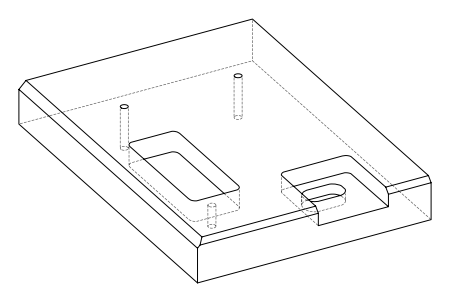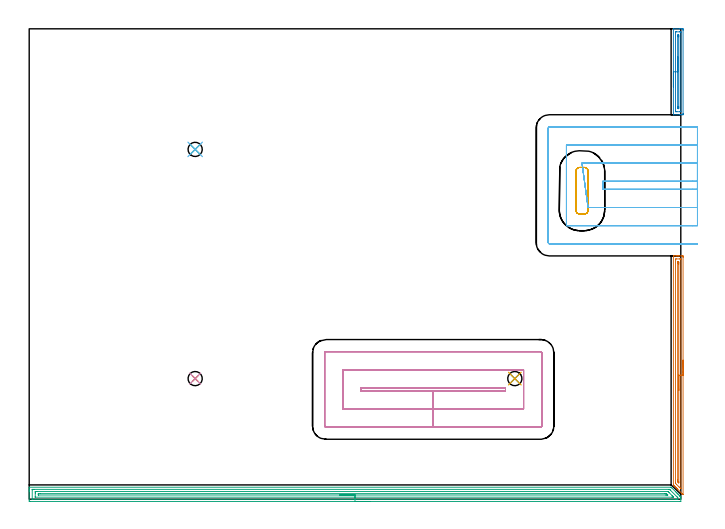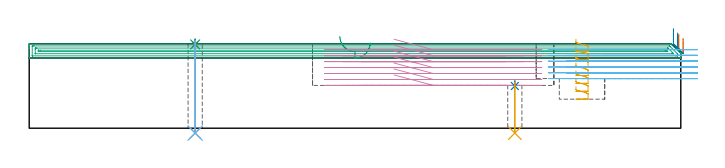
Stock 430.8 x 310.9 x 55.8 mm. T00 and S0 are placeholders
(PLAN: 12 operations, 5 tool changes, 48.4 min)
(1 AREA_MILL | FG_CHAMFER_SURFACE | UGT0205_001 | 3.88 min | 3370 mm3)
(2 AREA_MILL_1 | FG_CHAMFER_SURFACE_1 | UGT0205_001 | 1.53 min | 1244 mm3)
(3 AREA_MILL_2 | FG_CHAMFER_SURFACE_2 | UGT0205_001 | 13.9 min | 18889 mm3)
(4 MILL_RECTANGULAR_POCKET | POCKET_RECTANGULAR_STRAIGHT | UGT0201_008 | Follow Part, ap 4, ae 75% | 13.32 min | 287284 mm3)
(5 MILL_RECTANGULAR_POCKET_1 | POCKET_RECTANGULAR_STRAIGHT_1 | UGT0201_105 | Follow Part, ap 5.5, ae 75% | 1.94 min | 52271 mm3)
(6 MILL_SLOT | SLOT_PARTIAL_RECTANGULAR | UGT0201_008 | Follow Part, ap 4, ae 75% | 13.07 min | 171391 mm3)
(7 SPOT_DRILL | STEP1HOLE | NXT0321_9005460120000 | 0.03 min | 9 mm3)
(8 SPOT_DRILL_1 | STEP1HOLE_1 | NXT0321_9005460120000 | 0.03 min | 5 mm3)
(9 SPOT_DRILL_2 | STEP1HOLE_2 | NXT0321_9005460120000 | 0.03 min | 25 mm3)
(10 DRILL_THROUGH_HOLE_INTO_CENTER | STEP1HOLE | NXT0301_065 | 0.25 min | 3880 mm3)
(11 DRILL_THROUGH_HOLE_INTO_CENTER_1 | STEP1HOLE_1 | NXT0301_065 | 0.14 min | 1932 mm3)
(12 DRILL_THROUGH_HOLE_INTO_CENTER_2 | STEP1HOLE_2 | NXT0301_065 | 0.25 min | 3845 mm3)
(TOOL UGT0205_001 | Chamfer Mill 20 x 3 x 45 deg. | D20 FL50 Z2)
(TOOL UGT0201_008 | End Mill 16 mm | D16 FL32 Z4)
(TOOL UGT0201_105 | End Mill 22 mm | D22 FL25 Z2)
(TOOL NXT0321_9005460120000 | NC Spot Drill, 142deg, 12mm, Carbide, Uncoated | D12 PA142 FL30 Z2)
(TOOL NXT0301_065 | Carbide Drill 9.4mm [860.1-0940-075A1-MM 2214] | D9.4 PA140 FL98 Z2)
(OP 1 AREA_MILL)
G17 G21 G94 G90
T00 M6
G54
G17 G0 G90 X432.2 Y91.9 S1061 M3
G43 Z65.8 H0
Z59.4
G94 G1 Y91.862 Z58.528 F250.
Y91.748 Z57.664
Y91.559 Z56.812
Y91.297 Z55.98
Y90.963 Z55.174
Y90.56 Z54.4
Y90.092 Z53.664
Y89.56 Z52.972
Y88.971 Z52.329
Y88.328 Z51.74
Y87.636 Z51.208
Y86.9 Z50.74
Y86.126 Z50.337
Y85.32 Z50.003
Y84.488 Z49.741
Y83.636 Z49.552
Y82.772 Z49.438
Y81.9 Z49.4
X432.199 Y3.214 Z49.401
X432.192 Y3.019 Z49.405
X432.107 Y3.098 Z49.491
X431.924 Y3.276 Z49.675
X431.33 Y3.869 Z50.269
X428.704 Y6.495 Z52.893
X428.66 Y6.539 Z52.939
X428.453 Y6.747 Z53.146
X428.408 Y6.79 Z53.189
X428.363 Y6.836 Z53.235
X428.158 Y7.042 Z53.441
X428.112 Y7.086 Z53.485
X428.067 Y7.133 Z53.532
X427.863 Y7.337 Z53.736
X427.817 Y7.382 Z53.781
X427.77 Y7.429 Z53.829
X427.568 Y7.632 Z54.031
X427.521 Y7.678 Z54.076
X427.473 Y7.726 Z54.126
X427.273 Y7.927 Z54.326
X427.225 Y7.974 Z54.372
X427.177 Y8.023 Z54.422
X426.978 Y8.222 Z54.621
X426.929 Y8.27 Z54.668
X426.88 Y8.319 Z54.719
X426.683 Y8.517 Z54.916
X426.633 Y8.565 Z54.964
X426.583 Y8.616 Z55.016
X426.388 Y8.812 Z55.211
X426.337 Y8.861 Z55.26
X426.286 Y8.913 Z55.312
X426.158 Y9.041 Z55.441
X425.9 Y9.3 Z55.698
X425.806 Y9.397 Z55.792
X425.8 Y9.803 Z55.8
Y160.673
X425.803 Y160.791 Z55.788
X425.827 Y160.8 Z55.764
X426.107 Z55.491
X426.845 Z54.754
X427.605 Z53.994
X428.112 Z53.484
X428.366 Z53.231
X428.998 Z52.598
X429.254 Z52.344
X429.888 Z51.707
X431.346 Z50.25
X431.663 Y160.798 Z49.933
X432.191 Y160.792 Z49.405
X432.193 Y160.76 Z49.403
X432.199 Y160.228 Z49.401
X432.2 Y159.689 Z49.4
Y81.9
X430.786 Z50.814
X430.785 Y7.122 Z50.815
X430.775 Y6.887 Z50.825
X430.521 Y7.133 Z51.079
X429.888 Y7.762 Z51.712
X429.627 Y8.023 Z51.973
X427.848 Y9.803 Z53.752
X427.225 Y10.437 Z54.375
X427.215 Y10.693 Z54.385
X427.214 Y10.703 Z54.386
Y158.458
X427.225 Y158.79 Z54.375
X427.763 Y158.798 Z53.837
X429.888 Y158.799 Z51.712
X430.426 Y158.797 Z51.174
X430.775 Y158.79 Z50.825
X430.785 Y158.447 Z50.815
X430.786 Y158.437 Z50.814
Y81.9
X429.372 Z52.228
X429.371 Y11.583 Z52.229
X429.37 Y11.212 Z52.23
X429.366 Y10.838 Z52.234
X429.365 Y10.75 Z52.235
X429.292 Y10.817 Z52.308
X429.162 Y10.941 Z52.438
X429. Y11.102 Z52.6
X428.761 Y11.346 Z52.839
X428.644 Y11.467 Z52.956
X428.635 Y11.583 Z52.965
X428.631 Y11.953 Z52.969
X428.629 Y12.473 Z52.971
Y12.846
Y156.15
X428.631 Y156.667 Z52.969
X428.633 Y156.76 Z52.967
X428.635 Y156.778 Z52.965
X428.649 Y156.79 Z52.951
X428.736 Y156.794 Z52.864
X428.869 Y156.799 Z52.731
X429. Y156.797 Z52.6
X429.132 Y156.793 Z52.468
X429.365 Y156.782 Z52.235
X429.367 Y156.667 Z52.233
X429.37 Y156.296 Z52.23
X429.371 Y155.777 Z52.229
X429.372 Y155.405 Z52.228
Y81.9
Y81.028 Z52.266
Y80.164 Z52.38
Y79.312 Z52.569
Y78.48 Z52.832
Y77.674 Z53.165
Y76.9 Z53.568
Y76.164 Z54.037
Y75.472 Z54.568
Y74.829 Z55.157
Y74.24 Z55.801
Y73.708 Z56.493
Y73.24 Z57.228
Y72.837 Z58.002
Y72.503 Z58.808
Y72.241 Z59.64
Y72.052 Z60.492
Y71.938 Z61.357
Y71.9 Z62.228
G0 Z65.8
M5
M2
(OP 2 AREA_MILL_1)
G17 G21 G94 G90
T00 M6
G54
G17 G0 G90 X425.8 Y272.5 S1061 M3
G43 Z65.8 H0
G94 G1 Y272.538 Z64.928 F250.
Y272.652 Z64.063
Y272.841 Z63.212
Y273.103 Z62.38
Y273.437 Z61.574
Y273.84 Z60.8
Y274.308 Z60.064
Y274.84 Z59.372
Y275.429 Z58.729
Y276.072 Z58.139
Y276.764 Z57.608
Y277.5 Z57.14
Y278.274 Z56.737
Y279.08 Z56.403
Y279.912 Z56.141
Y280.763 Z55.952
Y281.628 Z55.838
Y282.5 Z55.8
Y310.835
X425.804 Y310.891 Z55.79
X425.812 Y310.894 Z55.782
X425.957 Y310.9 Z55.641
X430.018 Z51.581
X430.775 Z50.818
X432.169 Y310.898 Z49.426
X432.191 Y310.893 Z49.405
X432.197 Y310.392 Z49.403
X432.2 Y309.856 Z49.4
Y254.957
X432.198 Y254.608 Z49.402
X432.191 Y254.107 Z49.405
X432.169 Y254.103 Z49.426
X431.663 Y254.1 Z49.932
X431.284 Z50.31
X430.775 Z50.818
X430.018 Z51.581
X429.888 Z51.711
X425.957 Z55.641
X425.814 Z55.78
X425.804 Y254.108 Z55.79
X425.8 Y254.165 Z55.8
Y282.5
X427.214 Z54.386
X427.215 Y308.632 Z54.385
X427.225 Y308.89 Z54.375
X427.835 Y308.899 Z53.765
X429.888 Y308.9 Z51.712
X430.499 Y308.897 Z51.101
X430.775 Y308.89 Z50.825
X430.785 Y308.621 Z50.815
X430.786 Y308.611 Z50.814
X430.785 Y256.368 Z50.815
X430.775 Y256.11 Z50.825
X430.165 Y256.101 Z51.435
X428.112 Z53.488
X427.501 Y256.103 Z54.099
X427.225 Y256.11 Z54.375
X427.215 Y256.379 Z54.385
X427.214 Y256.389 Z54.386
Y282.5
X428.628 Z52.972
X428.629 Y305.965 Z52.971
X428.631 Y306.333 Z52.969
X428.635 Y306.85 Z52.965
X428.957 Y306.894 Z52.643
X429. Y306.891 Z52.6
X429.365 Y306.85 Z52.235
X429.368 Y306.483 Z52.232
X429.371 Y305.965 Z52.229
Y305.594
X429.372 Y259.55 Z52.228
X429.371 Y259.035 Z52.229
X429.369 Y258.667 Z52.231
X429.365 Y258.15 Z52.235
X429.043 Y258.106 Z52.557
X429. Y258.109 Z52.6
X428.636 Y258.15 Z52.964
X428.632 Y258.517 Z52.968
X428.629 Y259.035 Z52.971
Y259.406
X428.628 Y282.5 Z52.972
Y283.372 Z53.01
Y284.236 Z53.123
Y285.088 Z53.312
Y285.92 Z53.575
Y286.726 Z53.908
Y287.5 Z54.311
Y288.236 Z54.78
Y288.928 Z55.311
Y289.571 Z55.901
Y290.16 Z56.544
Y290.691 Z57.236
Y291.16 Z57.972
Y291.563 Z58.745
Y291.897 Z59.551
Y292.159 Z60.383
Y292.348 Z61.235
Y292.462 Z62.1
Y292.5 Z62.972
G0 Z65.8
M5
M2
(OP 3 AREA_MILL_2)
G17 G21 G94 G90
T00 M6
G54
G17 G0 G90 X225.35 Y-1.5 S1061 M3
G43 Z65.8 H0
Z56.4
G94 G1 X225.312 Z55.528 F250.
X225.198 Z54.664
X225.009 Z53.812
X224.747 Z52.98
X224.413 Z52.174
X224.01 Z51.4
X223.541 Z50.664
X223.01 Z49.972
X222.421 Z49.329
X221.778 Z48.74
X221.086 Z48.209
X220.35 Z47.74
X219.576 Z47.337
X218.77 Z47.003
X217.938 Z46.741
X217.086 Z46.552
X216.222 Z46.438
X215.35 Z46.4
X0.611
X0.273 Y-1.497 Z46.402
X0.01 Y-1.493 Z46.404
X0. Y-1.165 Z46.732
Y4.946 Z52.84
Y5.497 Z53.393
Y5.819 Z53.715
Y6.37 Z54.266
Y6.692 Z54.587
Y7.653 Z55.552
X0.003 Y7.779 Z55.671
X0.01 Y7.898 Z55.788
X0.165 Y7.9 Z55.8
X423.838
X424.301 Y7.893 Z55.793
X424.349 Y7.848 Z55.748
X424.636 Y7.565 Z55.463
X424.731 Y7.47 Z55.368
X427.256 Y4.946 Z52.843
X427.644 Y4.556 Z52.456
X427.744 Y4.456 Z52.356
X428.005 Y4.196 Z52.094
X428.129 Y4.073 Z51.969
X428.463 Y3.738 Z51.637
X428.679 Y3.521 Z51.421
X428.898 Y3.303 Z51.201
X429.002 Y3.2 Z51.096
X429.437 Y2.763 Z50.663
X429.875 Y2.327 Z50.223
X429.953 Y2.248 Z50.147
X430.088 Y2.112 Z50.011
X430.166 Y2.036 Z49.932
X430.237 Y1.963 Z49.862
X430.386 Y1.814 Z49.713
X430.457 Y1.745 Z49.641
X430.522 Y1.678 Z49.577
X430.684 Y1.514 Z49.413
X430.697 Y1.493 Z49.391
X430.699 Y1.454 Z49.352
X430.7 Y1.43 Z49.329
Y1.263 Z49.163
Y0.353 Z48.253
Y-0.292 Z47.603
X430.699 Y-1.486 Z46.411
X430.696 Y-1.491 Z46.406
X430.364 Y-1.5 Z46.4
X215.35
Y-0.086 Z47.814
X2.185 Y-0.085 Z47.815
X2.05 Y-0.083 Z47.817
X2.017 Y-0.081 Z47.819
X2.01 Y-0.078 Z47.822
X2.006 Y-0.07 Z47.83
X2.003 Y-0.042 Z47.858
X2. Y0.096 Z47.996
X2.001 Y6.207 Z54.107
X2.005 Y6.337 Z54.237
X2.01 Y6.44 Z54.34
X2.022 Y6.479 Z54.379
X2.057 Y6.48 Z54.38
X2.397 Y6.484 Z54.384
X2.609 Y6.485 Z54.385
X3.29 Y6.486 Z54.386
X422.945 Y6.485 Z54.385
X423.159 Y6.484 Z54.384
X423.241 Y6.481 Z54.381
X423.257 Y6.479 Z54.379
X423.376 Y6.366 Z54.266
X423.53 Y6.217 Z54.117
X423.741 Y6.009 Z53.909
X423.838 Y5.912 Z53.812
X428.297 Y1.454 Z49.354
X428.521 Y1.226 Z49.126
X428.627 Y1.116 Z49.016
X428.677 Y1.061 Z48.961
X428.69 Y0.969 Z48.869
X428.695 Y0.581 Z48.481
X428.699 Y0.194 Z48.094
X428.695 Y0.063 Z47.963
X428.69 Y-0.04 Z47.86
X428.678 Y-0.079 Z47.821
X428.643 Y-0.08 Z47.82
X428.303 Y-0.084 Z47.816
X428.091 Y-0.085 Z47.815
X427.41 Y-0.086 Z47.814
X215.35
Y1.328 Z49.228
X4.183 Y1.329 Z49.229
X4.055 Y1.331 Z49.231
X4.02 Y1.334 Z49.234
X4.01 Y1.337 Z49.237
X4.007 Y1.347 Z49.247
X4.002 Y1.394 Z49.294
X4.001 Y1.454 Z49.354
X4. Y1.633 Z49.533
Y4.073 Z51.973
Y4.252 Z52.152
X4.008 Y4.946 Z52.846
X4.01 Y5.035 Z52.935
X4.02 Y5.065 Z52.965
X4.059 Y5.067 Z52.967
X4.183 Y5.069 Z52.969
X4.948 Y5.071 Z52.971
X5.076 Y5.072 Z52.972
X421.925 Y5.071 Z52.971
X422.053 Y5.07 Z52.97
X422.18 Y5.067 Z52.967
X422.214 Y5.065 Z52.965
X422.236 Y5.053 Z52.953
X422.276 Y5.018 Z52.918
X422.352 Y4.946 Z52.846
X422.945 Y4.356 Z52.256
X424.974 Y2.327 Z50.227
X425.624 Y1.676 Z49.576
X425.842 Y1.454 Z49.354
X425.911 Y1.378 Z49.278
X425.948 Y1.335 Z49.235
X425.88 Y1.333 Z49.233
X425.751 Y1.33 Z49.23
X425.624 Y1.329 Z49.229
X424.859 Y1.328 Z49.228
X215.35
Y2.743 Z50.643
X6.134
X6.089 Y2.744 Z50.644
X6.043 Y2.746 Z50.646
X6.012 Y2.749 Z50.649
X6.01 Y2.788 Z50.688
X6. Y3.169 Z51.069
X6.001 Y3.2 Z51.1
X6.008 Y3.621 Z51.521
X6.009 Y3.643 Z51.543
X6.033 Y3.65 Z51.55
X6.114 Y3.653 Z51.553
X6.238 Y3.656 Z51.556
X7.287 Y3.657 Z51.557
X420.267
X420.693 Y3.656 Z51.556
X421.16 Y3.651 Z51.551
X421.186 Y3.65 Z51.55
X421.216 Y3.625 Z51.525
X421.282 Y3.565 Z51.465
X421.407 Y3.443 Z51.343
X421.65 Y3.2 Z51.1
X422.053 Y2.794 Z50.694
X422.09 Y2.75 Z50.65
X422.053 Y2.749 Z50.649
X421.626 Y2.744 Z50.644
X421.16 Y2.743 Z50.643
X420.734
X215.35
X214.478 Z50.681
X213.613 Z50.795
X212.762 Z50.983
X211.93 Z51.246
X211.124 Z51.58
X210.35 Z51.982
X209.614 Z52.451
X208.922 Z52.982
X208.279 Z53.572
X207.69 Z54.215
X207.158 Z54.907
X206.69 Z55.643
X206.287 Z56.417
X205.953 Z57.223
X205.691 Z58.055
X205.502 Z58.906
X205.388 Z59.771
X205.35 Z60.643
G0 Z65.8
M5
M2
(OP 4 MILL_RECTANGULAR_POCKET)
G17 G21 G94 G90
T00 M6
G54
G17 G0 G90 X241.192 Y71.6 S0 M3
G43 Z65.8 H0
Z58.8
G94 G1 X267.05 Z51.871 F250.
X314.8 F500.
Y73.5
X219.3
Y71.6
X267.05
Y59.6
X326.8
Y85.5
X207.3
Y59.6
X267.05
Y47.6
X338.
G3 X338.8 Y48.4 R0.8
G1 Y96.7
G3 X338. Y97.5 R0.8
G1 X196.1
G3 X195.3 Y96.7 R0.8
G1 Y48.4
G3 X196.1 Y47.6 R0.8
G1 X267.05
X268.05
G0 X241.192 Y71.6 Z54.871
G1 X267.05 Z47.943 F250.
X314.8 F500.
Y73.5
X219.3
Y71.6
X267.05
Y59.6
X326.8
Y85.5
X207.3
Y59.6
X267.05
Y47.6
X338.
G3 X338.8 Y48.4 R0.8
G1 Y96.7
G3 X338. Y97.5 R0.8
G1 X196.1
G3 X195.3 Y96.7 R0.8
G1 Y48.4
G3 X196.1 Y47.6 R0.8
G1 X267.05
X268.05
G0 X241.192 Y71.6 Z50.943
G1 X267.05 Z44.014 F250.
X314.8 F500.
Y73.5
X219.3
Y71.6
X267.05
Y59.6
X326.8
Y85.5
X207.3
Y59.6
X267.05
Y47.6
X338.
G3 X338.8 Y48.4 R0.8
G1 Y96.7
G3 X338. Y97.5 R0.8
G1 X196.1
G3 X195.3 Y96.7 R0.8
G1 Y48.4
G3 X196.1 Y47.6 R0.8
G1 X267.05
X268.05
G0 X241.192 Y71.6 Z47.014
G1 X267.05 Z40.086 F250.
X314.8 F500.
Y73.5
X219.3
Y71.6
X267.05
Y59.6
X326.8
Y85.5
X207.3
Y59.6
X267.05
Y47.6
X338.
G3 X338.8 Y48.4 R0.8
G1 Y96.7
G3 X338. Y97.5 R0.8
G1 X196.1
G3 X195.3 Y96.7 R0.8
G1 Y48.4
G3 X196.1 Y47.6 R0.8
G1 X267.05
X268.05
G0 X241.192 Y71.6 Z43.086
G1 X267.05 Z36.157 F250.
X314.8 F500.
Y73.5
X219.3
Y71.6
X267.05
Y59.6
X326.8
Y85.5
X207.3
Y59.6
X267.05
Y47.6
X338.
G3 X338.8 Y48.4 R0.8
G1 Y96.7
G3 X338. Y97.5 R0.8
G1 X196.1
G3 X195.3 Y96.7 R0.8
G1 Y48.4
G3 X196.1 Y47.6 R0.8
G1 X267.05
X268.05
G0 X241.192 Y71.6 Z39.157
G1 X267.05 Z32.229 F250.
X314.8 F500.
Y73.5
X219.3
Y71.6
X267.05
Y59.6
X326.8
Y85.5
X207.3
Y59.6
X267.05
Y47.6
X338.
G3 X338.8 Y48.4 R0.8
G1 Y96.7
G3 X338. Y97.5 R0.8
G1 X196.1
G3 X195.3 Y96.7 R0.8
G1 Y48.4
G3 X196.1 Y47.6 R0.8
G1 X267.05
X268.05
G0 X241.192 Y71.6 Z35.229
G1 X267.05 Z28.3 F250.
X314.8 F500.
Y73.5
X219.3
Y71.6
X267.05
Y59.6
X326.8
Y85.5
X207.3
Y59.6
X267.05
Y47.6
X338.
G3 X338.8 Y48.4 R0.8
G1 Y96.7
G3 X338. Y97.5 R0.8
G1 X196.1
G3 X195.3 Y96.7 R0.8
G1 Y48.4
G3 X196.1 Y47.6 R0.8
G1 X267.05
X268.05
G0 Z65.8
M5
M2
(OP 5 MILL_RECTANGULAR_POCKET_1)
G17 G21 G94 G90
T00 M6
G54
G17 G0 G90 X361.4 Y197.948 S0 M3
G43 Z65.8 H0
Z58.8
G94 G1 Y191. Z56.938 F250.
Y190.842 Z56.896
X361.457 Y190.444 Z56.788
X361.578 Y190.061 Z56.681
X361.757 Y189.702 Z56.573
X361.992 Y189.376 Z56.465
X362.276 Y189.092 Z56.358
X362.602 Y188.857 Z56.25
X362.961 Y188.678 Z56.143
X363.344 Y188.557 Z56.035
X363.742 Y188.5 Z55.927
X367.058 Z55.039
X367.456 Y188.557 Z54.931
X367.839 Y188.678 Z54.824
X368.198 Y188.857 Z54.716
X368.524 Y189.092 Z54.608
X368.808 Y189.376 Z54.501
X369.043 Y189.702 Z54.393
X369.222 Y190.061 Z54.285
X369.343 Y190.444 Z54.178
X369.4 Y190.842 Z54.07
Y191. Z54.028
Y203.9 Z50.571
Y216.8 F500.
G3 X366.9 Y219.3 R2.5
G1 X363.9
G3 X361.4 Y216.8 R2.5
G1 Y191.
G3 X363.9 Y188.5 R2.5
G1 X366.9
G3 X369.4 Y191. R2.5
G1 Y203.9
Y204.9
G0 X361.4 Y197.948 Z53.571
G1 Y191. Z51.71 F250.
Y190.842 Z51.667
X361.457 Y190.444 Z51.56
X361.578 Y190.061 Z51.452
X361.757 Y189.702 Z51.344
X361.992 Y189.376 Z51.237
X362.276 Y189.092 Z51.129
X362.602 Y188.857 Z51.022
X362.961 Y188.678 Z50.914
X363.344 Y188.557 Z50.806
X363.742 Y188.5 Z50.699
X367.058 Z49.81
X367.456 Y188.557 Z49.703
X367.839 Y188.678 Z49.595
X368.198 Y188.857 Z49.487
X368.524 Y189.092 Z49.38
X368.808 Y189.376 Z49.272
X369.043 Y189.702 Z49.165
X369.222 Y190.061 Z49.057
X369.343 Y190.444 Z48.949
X369.4 Y190.842 Z48.842
Y191. Z48.799
Y203.9 Z45.343
Y216.8 F500.
G3 X366.9 Y219.3 R2.5
G1 X363.9
G3 X361.4 Y216.8 R2.5
G1 Y191.
G3 X363.9 Y188.5 R2.5
G1 X366.9
G3 X369.4 Y191. R2.5
G1 Y203.9
Y204.9
G0 X361.4 Y197.948 Z48.343
G1 Y191. Z46.481 F250.
Y190.842 Z46.439
X361.457 Y190.444 Z46.331
X361.578 Y190.061 Z46.224
X361.757 Y189.702 Z46.116
X361.992 Y189.376 Z46.008
X362.276 Y189.092 Z45.901
X362.602 Y188.857 Z45.793
X362.961 Y188.678 Z45.685
X363.344 Y188.557 Z45.578
X363.742 Y188.5 Z45.47
X367.058 Z44.582
X367.456 Y188.557 Z44.474
X367.839 Y188.678 Z44.366
X368.198 Y188.857 Z44.259
X368.524 Y189.092 Z44.151
X368.808 Y189.376 Z44.044
X369.043 Y189.702 Z43.936
X369.222 Y190.061 Z43.828
X369.343 Y190.444 Z43.721
X369.4 Y190.842 Z43.613
Y191. Z43.571
Y203.9 Z40.114
Y216.8 F500.
G3 X366.9 Y219.3 R2.5
G1 X363.9
G3 X361.4 Y216.8 R2.5
G1 Y191.
G3 X363.9 Y188.5 R2.5
G1 X366.9
G3 X369.4 Y191. R2.5
G1 Y203.9
Y204.9
G0 X361.4 Y197.948 Z43.114
G1 Y191. Z41.253 F250.
Y190.842 Z41.21
X361.457 Y190.444 Z41.103
X361.578 Y190.061 Z40.995
X361.757 Y189.702 Z40.887
X361.992 Y189.376 Z40.78
X362.276 Y189.092 Z40.672
X362.602 Y188.857 Z40.565
X362.961 Y188.678 Z40.457
X363.344 Y188.557 Z40.349
X363.742 Y188.5 Z40.242
X367.058 Z39.353
X367.456 Y188.557 Z39.245
X367.839 Y188.678 Z39.138
X368.198 Y188.857 Z39.03
X368.524 Y189.092 Z38.923
X368.808 Y189.376 Z38.815
X369.043 Y189.702 Z38.707
X369.222 Y190.061 Z38.6
X369.343 Y190.444 Z38.492
X369.4 Y190.842 Z38.385
Y191. Z38.342
Y203.9 Z34.886
Y216.8 F500.
G3 X366.9 Y219.3 R2.5
G1 X363.9
G3 X361.4 Y216.8 R2.5
G1 Y191.
G3 X363.9 Y188.5 R2.5
G1 X366.9
G3 X369.4 Y191. R2.5
G1 Y203.9
Y204.9
G0 X361.4 Y197.948 Z37.886
G1 Y191. Z36.024 F250.
Y190.842 Z35.982
X361.457 Y190.444 Z35.874
X361.578 Y190.061 Z35.766
X361.757 Y189.702 Z35.659
X361.992 Y189.376 Z35.551
X362.276 Y189.092 Z35.444
X362.602 Y188.857 Z35.336
X362.961 Y188.678 Z35.228
X363.344 Y188.557 Z35.121
X363.742 Y188.5 Z35.013
X367.058 Z34.125
X367.456 Y188.557 Z34.017
X367.839 Y188.678 Z33.909
X368.198 Y188.857 Z33.802
X368.524 Y189.092 Z33.694
X368.808 Y189.376 Z33.586
X369.043 Y189.702 Z33.479
X369.222 Y190.061 Z33.371
X369.343 Y190.444 Z33.264
X369.4 Y190.842 Z33.156
Y191. Z33.114
Y203.9 Z29.657
Y216.8 F500.
G3 X366.9 Y219.3 R2.5
G1 X363.9
G3 X361.4 Y216.8 R2.5
G1 Y191.
G3 X363.9 Y188.5 R2.5
G1 X366.9
G3 X369.4 Y191. R2.5
G1 Y203.9
Y204.9
G0 X361.4 Y197.948 Z32.657
G1 Y191. Z30.795 F250.
Y190.842 Z30.753
X361.457 Y190.444 Z30.645
X361.578 Y190.061 Z30.538
X361.757 Y189.702 Z30.43
X361.992 Y189.376 Z30.323
X362.276 Y189.092 Z30.215
X362.602 Y188.857 Z30.107
X362.961 Y188.678 Z30.
X363.344 Y188.557 Z29.892
X363.742 Y188.5 Z29.785
X367.058 Z28.896
X367.456 Y188.557 Z28.788
X367.839 Y188.678 Z28.681
X368.198 Y188.857 Z28.573
X368.524 Y189.092 Z28.466
X368.808 Y189.376 Z28.358
X369.043 Y189.702 Z28.25
X369.222 Y190.061 Z28.143
X369.343 Y190.444 Z28.035
X369.4 Y190.842 Z27.927
Y191. Z27.885
Y203.9 Z24.429
Y216.8 F500.
G3 X366.9 Y219.3 R2.5
G1 X363.9
G3 X361.4 Y216.8 R2.5
G1 Y191.
G3 X363.9 Y188.5 R2.5
G1 X366.9
G3 X369.4 Y191. R2.5
G1 Y203.9
Y204.9
G0 X361.4 Y197.948 Z27.429
G1 Y191. Z25.567 F250.
Y190.842 Z25.524
X361.457 Y190.444 Z25.417
X361.578 Y190.061 Z25.309
X361.757 Y189.702 Z25.202
X361.992 Y189.376 Z25.094
X362.276 Y189.092 Z24.986
X362.602 Y188.857 Z24.879
X362.961 Y188.678 Z24.771
X363.344 Y188.557 Z24.664
X363.742 Y188.5 Z24.556
X367.058 Z23.667
X367.456 Y188.557 Z23.56
X367.839 Y188.678 Z23.452
X368.198 Y188.857 Z23.345
X368.524 Y189.092 Z23.237
X368.808 Y189.376 Z23.129
X369.043 Y189.702 Z23.022
X369.222 Y190.061 Z22.914
X369.343 Y190.444 Z22.807
X369.4 Y190.842 Z22.699
Y191. Z22.657
Y203.9 Z19.2
Y216.8 F500.
G3 X366.9 Y219.3 R2.5
G1 X363.9
G3 X361.4 Y216.8 R2.5
G1 Y191.
G3 X363.9 Y188.5 R2.5
G1 X366.9
G3 X369.4 Y191. R2.5
G1 Y203.9
Y204.9
G0 Z65.8
M5
M2
(OP 6 MILL_SLOT)
G17 G21 G94 G90
T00 M6
G54
G17 G0 G90 X441.7 Y210.1 S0 M3
G43 Z65.8 H0
Z51.967
G94 G1 X438.7 F250.
X379.1 F500.
Y204.8
X438.7
X441.7 F250.
Y222.1
X438.7
X368.394 F500.
X365.394 F250.
X369.4 Y192.8 F500.
X372.4 F250.
X438.7 F500.
X441.7 F250.
Y234.1
X438.7
X355.1 F500.
Y180.8
X438.7
X441.7 F250.
Y246.1
X438.7
X343.9 F500.
G3 X343.1 Y245.3 R0.8
G1 Y169.6
G3 X343.9 Y168.8 R0.8
G1 X438.7
X441.7 F250.
G0 Y210.1 Z48.133
G1 X438.7
X379.1 F500.
Y204.8
X438.7
X441.7 F250.
Y222.1
X438.7
X368.394 F500.
X365.394 F250.
X369.4 Y192.8 F500.
X372.4 F250.
X438.7 F500.
X441.7 F250.
Y234.1
X438.7
X355.1 F500.
Y180.8
X438.7
X441.7 F250.
Y246.1
X438.7
X343.9 F500.
G3 X343.1 Y245.3 R0.8
G1 Y169.6
G3 X343.9 Y168.8 R0.8
G1 X438.7
X441.7 F250.
G0 Y210.1 Z44.3
G1 X438.7
X379.1 F500.
Y204.8
X438.7
X441.7 F250.
Y222.1
X438.7
X368.394 F500.
X365.394 F250.
X369.4 Y192.8 F500.
X372.4 F250.
X438.7 F500.
X441.7 F250.
Y234.1
X438.7
X355.1 F500.
Y180.8
X438.7
X441.7 F250.
Y246.1
X438.7
X343.9 F500.
G3 X343.1 Y245.3 R0.8
G1 Y169.6
G3 X343.9 Y168.8 R0.8
G1 X438.7
X441.7 F250.
G0 Y210.1 Z40.467
G1 X438.7
X379.1 F500.
Y204.8
X438.7
X441.7 F250.
Y222.1
X438.7
X368.394 F500.
X365.394 F250.
X369.4 Y192.8 F500.
X372.4 F250.
X438.7 F500.
X441.7 F250.
Y234.1
X438.7
X355.1 F500.
Y180.8
X438.7
X441.7 F250.
Y246.1
X438.7
X343.9 F500.
G3 X343.1 Y245.3 R0.8
G1 Y169.6
G3 X343.9 Y168.8 R0.8
G1 X438.7
X441.7 F250.
G0 Y210.1 Z36.633
G1 X438.7
X379.1 F500.
Y204.8
X438.7
X441.7 F250.
Y222.1
X438.7
X368.394 F500.
X365.394 F250.
X369.4 Y192.8 F500.
X372.4 F250.
X438.7 F500.
X441.7 F250.
Y234.1
X438.7
X355.1 F500.
Y180.8
X438.7
X441.7 F250.
Y246.1
X438.7
X343.9 F500.
G3 X343.1 Y245.3 R0.8
G1 Y169.6
G3 X343.9 Y168.8 R0.8
G1 X438.7
X441.7 F250.
G0 Y210.1 Z32.8
G1 X438.7
X379.1 F500.
Y204.8
X438.7
X441.7 F250.
Y222.1
X438.7
X368.394 F500.
X365.394 F250.
X369.4 Y192.8 F500.
X372.4 F250.
X438.7 F500.
X441.7 F250.
Y234.1
X438.7
X355.1 F500.
Y180.8
X438.7
X441.7 F250.
Y246.1
X438.7
X343.9 F500.
G3 X343.1 Y245.3 R0.8
G1 Y169.6
G3 X343.9 Y168.8 R0.8
G1 X438.7
X441.7 F250.
G0 Z65.8
M5
M2
(OP 7 SPOT_DRILL)
G17 G21 G94 G90
T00 M6
G54
G17 G0 G90 X109.7 Y79.7 S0 M3
G43 Z65.8 H0
G94 G81 G98 Z55.391 F250. R58.8
G80
M5
M2
(OP 8 SPOT_DRILL_1)
G17 G21 G94 G90
T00 M6
G54
G17 G0 G90 X321. Y79.7 S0 M3
G43 Z65.8 H0
G94 G81 G98 Z27.891 F250. R31.3
G80
M5
M2
(OP 9 SPOT_DRILL_2)
G17 G21 G94 G90
T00 M6
G54
G17 G0 G90 X109.7 Y231.2 S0 M3
G43 Z65.8 H0
G94 G81 G98 Z55.391 F250. R58.8
G80
M5
M2
(OP 10 DRILL_THROUGH_HOLE_INTO_CENTER)
G17 G21 G94 G90
T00 M6
G54
G17 G0 G90 X109.7 Y79.7 S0 M3
G43 Z65.8 H1
G94 G73 G98 Z-3.211 F250. Q8.43 R57.8
G80
M5
M2
(OP 11 DRILL_THROUGH_HOLE_INTO_CENTER_1)
G17 G21 G94 G90
T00 M6
G54
G17 G0 G90 X321. Y79.7 S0 M3
G43 Z65.8 H1
G94 G73 G98 Z-3.211 F250. Q7.878 R30.3
G80
M5
M2
(OP 12 DRILL_THROUGH_HOLE_INTO_CENTER_2)
G17 G21 G94 G90
T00 M6
G54
G17 G0 G90 X109.7 Y231.2 S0 M3
G43 Z65.8 H1
G94 G73 G98 Z-3.211 F250. Q8.43 R57.8
G80
M5
M2
